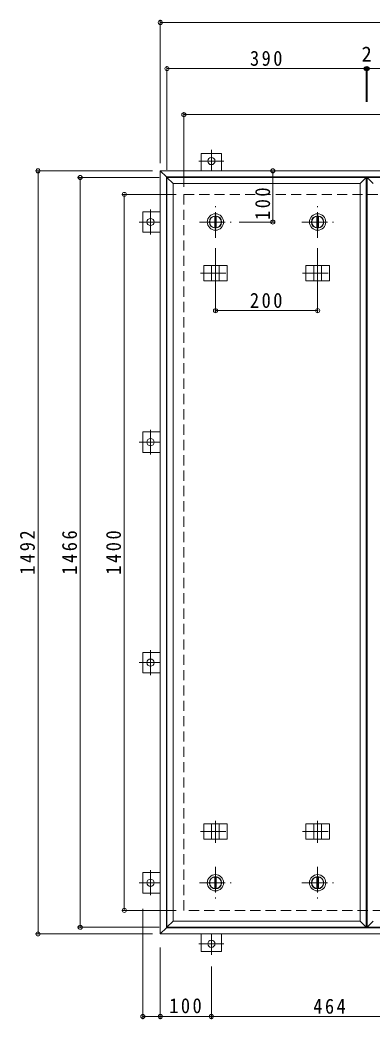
# Model space of a CAD drawing. Units: millimetres at full size, sheet at 1:10. Extents: x -2570 to 2371, y -1962 to 1582.
# Drawn here: x -2152 to -1463, y -402 to 1552 of the extents above; entities that cross this region are included whole.
import ezdxf
from ezdxf.enums import TextEntityAlignment as Align

# ---------------------------------------------------------------- set-up
doc = ezdxf.new("R2010")
doc.units = ezdxf.units.MM
doc.header["$LTSCALE"] = 10
doc.header["$PDMODE"] = 32
doc.header["$PDSIZE"] = 8
doc.linetypes.add('CHAIN1', pattern=[8, 5, -1, 1, -1])
doc.linetypes.add('DASHED2', pattern=[3, 2, -1])
for name, color, linetype, lineweight in [('0-1_躯体', 2, 'DASHED2', 9), ('0-2_仕上', 4, 'Continuous', 9), ('0-3_建具', 4, 'Continuous', 9), ('0-C', 2, 'Continuous', 9), ('0-E', 3, 'Continuous', 9), ('0-F', 7, 'Continuous', 9)]:
    doc.layers.add(name, color=color, linetype=linetype, lineweight=lineweight)
doc.styles.add('ＭＳ ゴシック', font='')
doc.styles.get('ＭＳ ゴシック').set_extended_font_data('MS Gothic')

msp = doc.modelspace()

# ---------------------------------------------------------------- linework, layer by layer
at = {"layer": '0-1_躯体'}
for p, q in [((-1831.46, 1210.53), (-331.46, 1210.53)), ((-1831.46, -189.47), (-1831.46, 1210.53)), ((-331.46, -189.47), (-1831.46, -189.47))]:
    msp.add_line(p, q, dxfattribs=at)
at = {"layer": '0-2_仕上'}
for p, q in [((-1864.46, -222.47), (-1864.46, 1243.53)), ((-1852.46, -210.47), (-1852.46, 1231.53)), ((-1486.46, -210.47), (-1486.46, 1231.53)), ((-1474.46, -222.47), (-1474.46, 1243.53)), ((-1472.46, -222.47), (-1472.46, 1243.53))]:
    msp.add_line(p, q, dxfattribs=at)
for points in [[(-1852.46, 1231.53), (-1864.46, 1243.53), (-1474.46, 1243.53)], [(-1852.46, 1231.53), (-1486.46, 1231.53), (-1474.46, 1243.53)], [(-1460.46, 1231.53), (-1472.46, 1243.53), (-1082.46, 1243.53)], [(-1852.46, -210.47), (-1864.46, -222.47), (-1474.46, -222.47)], [(-1852.46, -210.47), (-1486.46, -210.47), (-1474.46, -222.47)], [(-1460.46, -210.47), (-1472.46, -222.47), (-1082.46, -222.47)]]:
    msp.add_lwpolyline(points, dxfattribs=at)
at = {"layer": '0-3_建具', "color": 2}
for p, q in [((-1877.46, 1256.53), (-1865.46, 1244.53)), ((-1877.46, 1256.53), (-285.46, 1256.53)), ((-1877.46, -235.47), (-1877.46, 1256.53)), ((-1865.46, 1244.53), (-297.46, 1244.53)), ((-1865.46, -223.47), (-1865.46, 1244.53)), ((-1865.46, -223.47), (-1877.46, -235.47)), ((-297.46, -223.47), (-1865.46, -223.47)), ((-285.46, -235.47), (-1877.46, -235.47))]:
    msp.add_line(p, q, dxfattribs=at)
at = {"layer": '0-3_建具', "linetype": 'CHAIN1'}
for p, q in [((-1769.46, 1078.65), (-1769.46, 1035.41)), ((-1569.46, 1078.65), (-1569.46, 1035.41)), ((-1798.87, 1056.53), (-1740.05, 1056.53)), ((-1598.87, 1056.53), (-1540.05, 1056.53)), ((-1769.46, -57.59), (-1769.46, -14.35)), ((-1569.46, -57.59), (-1569.46, -14.35)), ((-1798.87, -35.47), (-1740.05, -35.47)), ((-1598.87, -35.47), (-1540.05, -35.47))]:
    msp.add_line(p, q, dxfattribs=at)
at = {"layer": '0-3_建具'}
for p, q in [((-1792.54, 1071.53), (-1792.54, 1041.53)), ((-1792.54, 1071.53), (-1746.37, 1071.53)), ((-1776.96, 1071.53), (-1776.96, 1041.53)), ((-1761.96, 1071.53), (-1761.96, 1041.53)), ((-1746.37, 1071.53), (-1746.37, 1041.53)), ((-1592.54, 1071.53), (-1592.54, 1041.53)), ((-1592.54, 1071.53), (-1546.37, 1071.53)), ((-1576.96, 1071.53), (-1576.96, 1041.53)), ((-1561.96, 1071.53), (-1561.96, 1041.53)), ((-1546.37, 1071.53), (-1546.37, 1041.53)), ((-1792.54, 1041.53), (-1746.37, 1041.53)), ((-1592.54, 1041.53), (-1546.37, 1041.53)), ((-1792.54, -50.47), (-1792.54, -20.47)), ((-1792.54, -20.47), (-1746.37, -20.47)), ((-1776.96, -50.47), (-1776.96, -20.47)), ((-1761.96, -50.47), (-1761.96, -20.47)), ((-1746.37, -50.47), (-1746.37, -20.47)), ((-1592.54, -50.47), (-1592.54, -20.47)), ((-1592.54, -20.47), (-1546.37, -20.47)), ((-1576.96, -50.47), (-1576.96, -20.47)), ((-1561.96, -50.47), (-1561.96, -20.47)), ((-1546.37, -50.47), (-1546.37, -20.47)), ((-1792.54, -50.47), (-1746.37, -50.47)), ((-1592.54, -50.47), (-1546.37, -50.47))]:
    msp.add_line(p, q, dxfattribs=at)
at = {"layer": '0-C', "linetype": 'CHAIN1'}
for p, q in [((-1769.46, 1125.53), (-1769.46, 1187.53)), ((-1569.46, 1125.53), (-1569.46, 1187.53)), ((-1800.46, 1156.53), (-1738.46, 1156.53)), ((-1600.46, 1156.53), (-1538.46, 1156.53)), ((-1769.46, -104.47), (-1769.46, -166.47)), ((-1569.46, -104.47), (-1569.46, -166.47)), ((-1800.46, -135.47), (-1738.46, -135.47)), ((-1600.46, -135.47), (-1538.46, -135.47))]:
    msp.add_line(p, q, dxfattribs=at)
at = {"layer": '0-C'}
for p, q in [((-1770.96, 1167.93), (-1770.96, 1145.13)), ((-1767.96, 1167.93), (-1767.96, 1145.13)), ((-1570.96, 1167.93), (-1570.96, 1145.13)), ((-1567.96, 1167.93), (-1567.96, 1145.13)), ((-1770.96, -146.87), (-1770.96, -124.07)), ((-1767.96, -146.87), (-1767.96, -124.07)), ((-1570.96, -146.87), (-1570.96, -124.07)), ((-1567.96, -146.87), (-1567.96, -124.07))]:
    msp.add_line(p, q, dxfattribs=at)
for centre, radius in [((-1769.46, 1156.53), 16), ((-1569.46, 1156.53), 16), ((-1769.46, 1156.53), 12), ((-1769.46, 1156.53), 11.5), ((-1569.46, 1156.53), 12), ((-1569.46, 1156.53), 11.5), ((-1769.46, -135.47), 16), ((-1769.46, -135.47), 12), ((-1769.46, -135.47), 11.5), ((-1569.46, -135.47), 16), ((-1569.46, -135.47), 12), ((-1569.46, -135.47), 11.5)]:
    msp.add_circle(centre, radius, dxfattribs=at)
at = {"layer": '0-E'}
for p, q in [((-1797.46, 1290.73), (-1757.46, 1290.73)), ((-1797.46, 1290.73), (-1797.46, 1256.53)), ((-1757.46, 1290.73), (-1757.46, 1256.53)), ((-1911.66, 1136.53), (-1911.66, 1176.53)), ((-1911.66, 1176.53), (-1877.46, 1176.53)), ((-1911.66, 1136.53), (-1877.46, 1136.53)), ((-1911.66, 706.03), (-1911.66, 746.03)), ((-1911.66, 746.03), (-1877.46, 746.03)), ((-1911.66, 706.03), (-1877.46, 706.03)), ((-1911.66, 275.03), (-1911.66, 315.03)), ((-1911.66, 315.03), (-1877.46, 315.03)), ((-1911.66, 275.03), (-1877.46, 275.03)), ((-1911.66, -155.47), (-1911.66, -115.47)), ((-1911.66, -115.47), (-1877.46, -115.47)), ((-1911.66, -155.47), (-1877.46, -155.47)), ((-1797.46, -269.67), (-1797.46, -235.47)), ((-1757.46, -269.67), (-1757.46, -235.47)), ((-1757.46, -269.67), (-1797.46, -269.67))]:
    msp.add_line(p, q, dxfattribs=at)
at = {"layer": '0-E', "linetype": 'CHAIN1'}
for p, q in [((-1777.46, 1297.71), (-1777.46, 1256.53)), ((-1753.08, 1275.73), (-1801.83, 1275.73)), ((-1896.66, 1180.91), (-1896.66, 1132.16)), ((-1918.63, 1156.53), (-1877.46, 1156.53)), ((-1896.66, 750.41), (-1896.66, 701.66)), ((-1918.63, 726.03), (-1877.46, 726.03)), ((-1896.66, 319.41), (-1896.66, 270.65)), ((-1918.63, 295.03), (-1877.46, 295.03)), ((-1896.66, -111.09), (-1896.66, -159.85)), ((-1918.63, -135.47), (-1877.46, -135.47)), ((-1777.46, -276.64), (-1777.46, -235.47)), ((-1801.83, -254.67), (-1753.08, -254.67))]:
    msp.add_line(p, q, dxfattribs=at)
at = {"layer": '0-E'}
for centre in [(-1777.46, 1275.73), (-1896.66, 1156.53), (-1896.66, 726.03), (-1896.66, 295.03), (-1896.66, -135.47), (-1777.46, -254.67)]:
    msp.add_circle(centre, 7, dxfattribs=at)
at = {"layer": '0-F'}
for p, q in [((-1877.46, 1271.53), (-1877.46, 1551.53)), ((-1877.46, 1546.53), (-285.46, 1546.53)), ((-1864.46, 1258.53), (-1864.46, 1461.53)), ((-1864.46, 1456.53), (-1474.46, 1456.53)), ((-1474.46, 1459.53), (-1474.46, 1391.73)), ((-1474.46, 1456.53), (-1472.46, 1456.53)), ((-1472.46, 1459.53), (-1472.46, 1391.73)), ((-1472.46, 1456.53), (-1082.46, 1456.53)), ((-1831.46, 1225.53), (-1831.46, 1371.53)), ((-1831.46, 1366.53), (-331.46, 1366.53)), ((-1892.46, 1256.53), (-2121.71, 1256.53)), ((-2116.71, -235.47), (-2116.71, 1256.53)), ((-1657.15, 1256.53), (-1657.15, 1156.53)), ((-1879.46, 1243.53), (-2039.25, 1243.53)), ((-2034.25, -222.47), (-2034.25, 1243.53)), ((-1846.46, 1210.53), (-1953.08, 1210.53)), ((-1948.08, -189.47), (-1948.08, 1210.53)), ((-1654.15, 1156.53), (-1723.28, 1156.53)), ((-1769.46, 980.23), (-1769.46, 1105.53)), ((-1569.46, 980.23), (-1569.46, 1105.53)), ((-1769.46, 983.23), (-1569.46, 983.23)), ((-1846.46, -189.47), (-1953.08, -189.47)), ((-1911.66, -401.83), (-1911.66, -186.68)), ((-1879.46, -222.47), (-2039.25, -222.47)), ((-1892.46, -235.47), (-2121.71, -235.47)), ((-1877.46, -261.68), (-1877.46, -401.83)), ((-1777.46, -298.98), (-1777.46, -401.83)), ((-1911.66, -396.83), (-1877.46, -396.83)), ((-1877.46, -396.83), (-1777.46, -396.83)), ((-1777.46, -396.83), (-1313.46, -396.83))]:
    msp.add_line(p, q, dxfattribs=at)
for p in [(-1877.46, 1546.53), (-1864.46, 1456.53), (-1474.46, 1456.53), (-1472.46, 1456.53), (-1831.46, 1366.53), (-2116.71, 1256.53), (-1657.15, 1256.53), (-2034.25, 1243.53), (-1948.08, 1210.53), (-1657.15, 1156.53), (-1769.46, 983.23), (-1569.46, 983.23), (-1948.08, -189.47), (-2116.71, -235.47), (-2034.25, -222.47), (-1911.66, -396.83), (-1877.46, -396.83), (-1777.46, -396.83)]:
    msp.add_point(p, dxfattribs=at)

# ---------------------------------------------------------------- texts
at = {"layer": '0-F', "color": 2, "style": 'ＭＳ ゴシック'}
msp.add_text('2', height=29.33, dxfattribs=at).set_placement((-1483.46, 1461.53), align=Align.BOTTOM_LEFT)
at = {"layer": '0-F', "color": 2, "char_height": 29.33, "attachment_point": 7, "style": 'ＭＳ ゴシック'}
for s, insert in [('\\T1.27;\\W0.9;390', (-1701.96, 1461.53)), ('\\T1.27;\\W0.9;200', (-1701.96, 988.23)), ('\\T1.27;\\W0.9;100', (-1859.96, -390.83)), ('\\T1.27;\\W0.9;464', (-1577.96, -391.83))]:
    msp.add_mtext(s, dxfattribs=dict(at, insert=insert))
at = {"layer": '0-F', "color": 2, "char_height": 29.33, "attachment_point": 7, "rotation": 90, "style": 'ＭＳ ゴシック'}
for s, insert in [('\\T1.27;\\W0.9;100', (-1662.15, 1160.54)), ('\\T1.28;\\W0.9;1492', (-2122.71, 466.78)), ('\\T1.28;\\W0.9;1466', (-2040.25, 466.78)), ('\\T1.28;\\W0.9;1400', (-1954.08, 466.78))]:
    msp.add_mtext(s, dxfattribs=dict(at, insert=insert))

doc.saveas('drawing.dxf')
